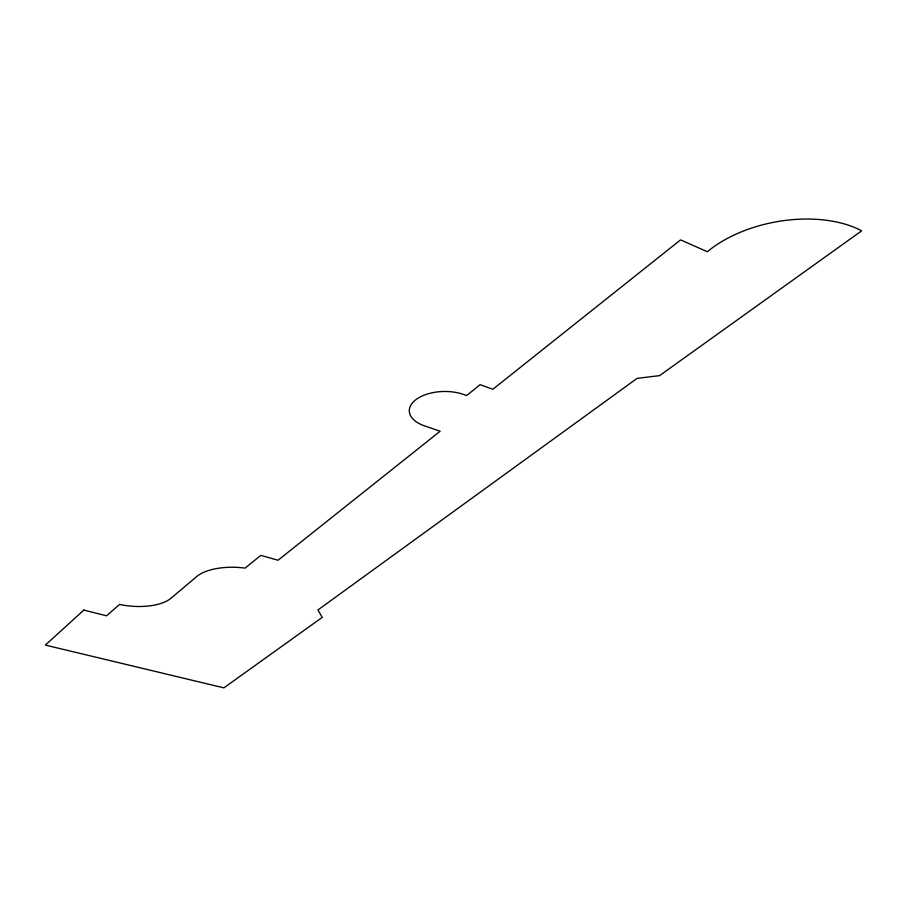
<?xml version="1.0" encoding="UTF-8"?>
<svg xmlns="http://www.w3.org/2000/svg" width="907" height="907" viewBox="0 0 907 907"><rect width="100%" height="100%" fill="white"/><g stroke="black" fill="none" stroke-linecap="round" stroke-linejoin="round"><path stroke-width="1.36" d="M83.863 610.082L45.35 645.092L223.882 687.857L322.234 617.372L317.926 609.98L637.088 378.378L659.57 375.634L861.65 230.82A102.412 58.184 -10.5 0 0 707.369 251.727L680.545 239.89L492.841 389.284L480.109 384.67L466.606 395.565L463.42 394.432A34.443 18.593 -1.6 0 0 415.304 400.123A34.443 18.593 -1.6 0 0 424.578 425.893L440.156 431.222L278.041 560.243L260.819 555.356L245.117 568.122A43.434 19.398 2.3 0 0 197.896 575.582L170.867 598.348A41.291 18.174 3.9 0 1 119.531 604.413L106.573 615.819L83.863 610.082"/></g></svg>
